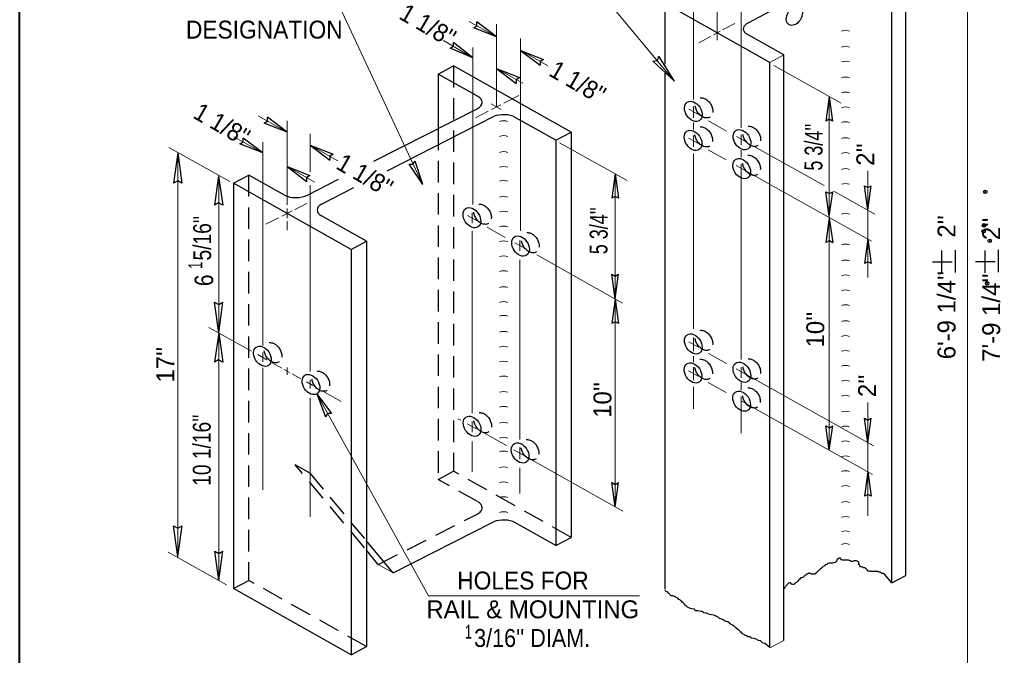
# Model space of a CAD drawing. Extents: x 678 to 1065, y -91 to 199.
# Drawn here: x 720.3 to 788.7, y 60.3 to 104.6 of the extents above; entities that cross this region are included whole.
import ezdxf

# ---------------------------------------------------------------- set-up
doc = ezdxf.new("R2010")
doc.units = 0
doc.header["$LTSCALE"] = 0.5
doc.header["$PDMODE"] = 32
doc.header["$PDSIZE"] = 0.25
doc.linetypes.add('MEDIUM_DASHED', pattern=[4.5, 3, -1.5])
doc.layers.add('1', color=7, linetype='Continuous', lineweight=25)

msp = doc.modelspace()

# ---------------------------------------------------------------- linework, layer by layer
at = {"layer": '1', "lineweight": 40}
msp.add_line((720.2609, -72.2207), (720.2609, 132.7877), dxfattribs=at)
at = {"layer": '1', "lineweight": 13}
for p, q in [((768.9573, 111.4142), (768.9573, 103.1709)), ((767.3206, 99.0512), (767.3206, 109.9715)), ((786.4304, 52.2023), (786.4304, 108.7075)), ((770.6413, 107.1902), (770.6413, 97.0707)), ((742.7857, 105.1366), (748.2313, 93.4911)), ((753.5619, 103.4091), (751.6463, 104.4852)), ((753.5619, 104.2914), (753.5619, 98.5192)), ((770.1928, 104.3463), (769.3454, 103.8948)), ((768.5047, 103.4468), (767.6731, 103.0037)), ((769.1803, 103.8068), (768.7049, 103.5535)), ((751.9106, 101.9552), (749.8515, 103.1562)), ((755.2313, 103.3045), (755.2313, 89.8713)), ((751.9106, 91.7112), (751.9106, 102.6646)), ((757.1389, 101.3997), (755.2313, 102.4713)), ((772.6322, 101.616), (773.6226, 102.1502)), ((777.6197, 98.774), (772.9087, 101.4077)), ((755.3919, 100.1688), (753.5619, 101.1956)), ((755.1251, 99.313), (754.0671, 98.7758)), ((753.8902, 98.3349), (753.1897, 98.7281)), ((753.8526, 98.6671), (753.2172, 98.3442)), ((752.9697, 98.2186), (752.0821, 97.7679)), ((767.6662, 97.9842), (766.9873, 98.3647)), ((767.3206, 97.7666), (767.3206, 98.5618)), ((738.9292, 96.7632), (736.9206, 97.8913)), ((738.9292, 92.8031), (738.9292, 97.5454)), ((767.3206, 96.951), (767.3206, 97.4302)), ((769.6118, 96.8423), (768.3629, 97.5422)), ((740.5462, 96.6372), (740.5462, 93.9994)), ((770.6413, 96.5883), (770.6413, 95.8462)), ((737.234, 95.313), (735.2228, 96.4427)), ((737.234, 81.8853), (737.234, 96.0717)), ((762.6717, 93.3934), (757.9607, 96.0272)), ((767.6469, 95.9627), (766.9679, 96.3432)), ((767.3206, 95.7276), (767.3206, 96.5228)), ((770.9747, 96.0909), (770.3005, 96.4687)), ((734.9375, 93.3286), (730.6775, 95.697)), ((731.3045, 67.0886), (731.3045, 95.3484)), ((742.4821, 94.7677), (740.5462, 95.855)), ((767.3206, 83.0497), (767.3206, 95.279)), ((769.5925, 94.8209), (768.3436, 95.5207)), ((770.6413, 95.5122), (770.6413, 94.9834)), ((776.4224, 93.0382), (771.5041, 95.7942)), ((770.6413, 94.5474), (770.6413, 80.9038)), ((740.8573, 93.2779), (738.9292, 94.3609)), ((779.7312, 89.1522), (770.2812, 94.4472)), ((734.1588, 82.7669), (734.1588, 93.3192)), ((738.9292, 91.6838), (738.9292, 92.8171)), ((740.5462, 93.0583), (740.5462, 80.0577)), ((779.9717, 91.0495), (777.1022, 92.6572)), ((739.4834, 91.371), (740.3067, 91.789)), ((738.5667, 90.9057), (739.2837, 91.2697)), ((738.9292, 90.7561), (738.9292, 91.4427)), ((751.8594, 90.4033), (751.8594, 91.1275)), ((737.4463, 90.3367), (738.3412, 90.7912)), ((738.9292, 89.9303), (738.9292, 90.5613)), ((752.2051, 90.5653), (751.5261, 90.9458)), ((751.8594, 77.152), (751.8594, 89.8884)), ((754.1507, 89.4235), (752.9017, 90.1233)), ((755.5266, 88.6647), (754.8393, 89.0498)), ((755.1802, 89.2126), (755.1802, 88.4723)), ((779.4803, 89.2927), (779.4803, 86.6233)), ((755.1802, 87.8448), (755.1802, 75.3176)), ((762.3605, 84.8356), (756.3649, 88.195)), ((737.234, 82.2461), (737.234, 84.7151)), ((736.4565, 81.4793), (733.4828, 83.1457)), ((734.1588, 65.4917), (734.1588, 82.7914)), ((740.5462, 82.6647), (740.5462, 80.3536)), ((767.3206, 81.4898), (767.3206, 82.4379)), ((767.6605, 81.7617), (766.9815, 82.1422)), ((737.5097, 80.8892), (736.8832, 81.2402)), ((737.234, 80.7442), (737.234, 81.3843)), ((767.3206, 80.7048), (767.3206, 81.1432)), ((769.6061, 80.6198), (768.3572, 81.3197)), ((737.234, 71.8168), (737.234, 80.3118)), ((738.5617, 80.2995), (737.895, 80.6732)), ((739.1062, 79.9944), (738.7362, 80.2018)), ((738.9292, 79.8295), (738.9292, 80.349)), ((767.6412, 79.7403), (766.9622, 80.1208)), ((767.3206, 79.4711), (767.3206, 80.3785)), ((779.8686, 74.8818), (770.2948, 80.2462)), ((770.6356, 80.3658), (770.6356, 79.6237)), ((739.8852, 79.5578), (739.289, 79.8919)), ((740.5462, 79.4917), (740.5462, 78.8888)), ((740.7423, 79.0776), (740.2874, 79.3325)), ((767.3206, 77.4704), (767.3206, 79.0022)), ((769.5867, 78.5984), (768.3378, 79.2982)), ((770.6356, 79.2897), (770.6356, 78.7609)), ((740.5462, 78.2293), (740.5462, 69.9335)), ((742.7109, 77.9744), (741.3759, 78.7225)), ((770.6356, 78.3249), (770.6356, 75.7576)), ((779.8181, 72.8748), (770.6347, 78.0202)), ((779.4803, 77.8962), (779.4803, 75.0993)), ((751.0553, 76.6655), (750.8643, 76.7725)), ((752.1057, 76.0769), (751.5091, 76.4112)), ((751.8594, 75.8437), (751.8594, 76.5727)), ((754.2519, 74.8938), (752.7168, 75.754)), ((751.8594, 73.0638), (751.8594, 75.1896)), ((755.1802, 74.7704), (755.1802, 73.9432)), ((779.4803, 75.0993), (779.4803, 73.0641)), ((762.377, 70.3219), (754.7608, 74.5891)), ((755.1802, 73.3504), (755.1802, 71.5514)), ((779.4803, 73.0641), (779.4803, 69.9846)), ((734.7157, 65.1803), (730.6217, 67.4706)), ((746.352, 66.0208), (745.3032, 66.6099)), ((772.6322, 60.7809), (773.6226, 61.3014))]:
    msp.add_line(p, q, dxfattribs=at)
at = {"layer": '1'}
for p, q in [((774.7548, 106.3211), (771.1458, 104.3979)), ((781.1547, 65.3252), (781.1547, 106.1604)), ((782.1451, 65.8438), (782.1451, 106.6947)), ((772.6322, 101.616), (765.3282, 105.7335)), ((765.3282, 101.5101), (765.3282, 105.7335)), ((753.562, 103.41), (752.1918, 104.4481)), ((753.562, 103.41), (751.9627, 104.04)), ((773.6226, 102.1502), (770.971, 103.6423)), ((751.9108, 101.9562), (750.5576, 103.0162)), ((751.9108, 101.9562), (750.3217, 102.612)), ((755.2312, 102.4704), (756.8306, 101.8404)), ((755.2312, 102.4704), (756.6014, 101.4324)), ((765.9892, 100.3165), (764.8992, 102.0678)), ((773.6226, 61.3014), (773.6226, 102.1502)), ((749.478, 100.8129), (750.5553, 101.3872)), ((758.774, 96.7712), (750.5553, 101.3872)), ((765.9892, 100.3165), (764.4672, 101.7089)), ((772.6322, 60.8513), (772.6322, 101.616)), ((749.478, 100.8129), (749.478, 97.0065)), ((752.2784, 99.24), (749.478, 100.8129)), ((753.5618, 101.1947), (755.1615, 100.5655)), ((753.5618, 101.1947), (754.9325, 100.1573)), ((765.3282, 64.9077), (765.3282, 100.8668)), ((776.7909, 99.2366), (776.5569, 97.5336)), ((776.7909, 99.2366), (777.0249, 97.5336)), ((744.9923, 94.7289), (752.1999, 98.3885)), ((738.9293, 96.7641), (737.3298, 97.394)), ((738.9293, 96.7641), (737.5591, 97.8021)), ((745.9115, 94.0741), (753.353, 97.8525)), ((757.6943, 96.1982), (754.8495, 97.796)), ((757.7014, 96.1993), (758.774, 96.7712)), ((758.774, 96.7712), (758.774, 68.4942)), ((737.2341, 95.3139), (735.6347, 95.9438)), ((737.2341, 95.3139), (735.8639, 96.3519)), ((757.6932, 96.1987), (757.6932, 67.9218)), ((731.3036, 95.3257), (731.0108, 93.1972)), ((731.3036, 95.3257), (731.5961, 93.1972)), ((740.5461, 95.8541), (742.1454, 95.2242)), ((740.5461, 95.8541), (741.9162, 94.8161)), ((748.4203, 93.1136), (747.4501, 94.5326)), ((748.4203, 93.1136), (747.8687, 94.7417)), ((738.9291, 94.36), (740.5285, 93.7301)), ((738.9291, 94.36), (740.2993, 93.322)), ((761.8428, 93.856), (761.6088, 92.153)), ((761.8428, 93.856), (762.0768, 92.153)), ((734.1578, 93.7075), (733.877, 91.6639)), ((734.1578, 93.7075), (734.4387, 91.6639)), ((735.1864, 93.1938), (735.1864, 64.9169)), ((738.7509, 92.3713), (736.2637, 93.7682)), ((740.355, 92.3744), (742.5225, 93.4749)), ((741.3312, 91.7485), (743.5902, 92.8954)), ((776.7926, 90.9069), (776.5586, 92.6099)), ((776.7926, 90.9069), (777.0266, 92.6099)), ((779.4812, 91.3252), (779.2472, 93.0282)), ((779.4812, 91.3252), (779.7152, 93.0282)), ((744.48, 89.1534), (741.3333, 90.9207)), ((776.7926, 90.7681), (776.5586, 89.0651)), ((776.7926, 90.7681), (777.0266, 89.0651)), ((743.4027, 88.5792), (744.48, 89.1535)), ((744.48, 89.1534), (744.48, 60.8766)), ((779.4795, 89.2924), (779.2455, 87.5894)), ((779.4795, 89.2924), (779.7135, 87.5894)), ((743.4027, 88.5791), (743.4027, 60.3022)), ((784.6575, 86.9297), (784.6575, 88.4958)), ((785.5905, 86.9657), (785.5905, 88.5322)), ((787.6642, 86.9485), (787.6642, 88.5146)), ((788.5972, 86.9846), (788.5972, 88.551)), ((783.9868, 87.7123), (785.3668, 87.7123)), ((786.9935, 87.7312), (788.3735, 87.7312)), ((761.8445, 85.1453), (761.6105, 86.8483)), ((761.8445, 85.1453), (762.0785, 86.8483)), ((761.8428, 85.112), (761.6088, 83.409)), ((761.8428, 85.112), (762.0768, 83.409)), ((734.1588, 82.7669), (733.8663, 84.8954)), ((734.1588, 82.7669), (734.4516, 84.8954)), ((734.1589, 82.7664), (733.8781, 80.7228)), ((734.1589, 82.7664), (734.4398, 80.7228)), ((741.0052, 78.5161), (742.0335, 77.1385)), ((741.0052, 78.5161), (741.6238, 76.9123)), ((779.4812, 75.0997), (779.2472, 76.8027)), ((779.4812, 75.0997), (779.7152, 76.8027)), ((776.7917, 74.5706), (776.5577, 76.2736)), ((776.7917, 74.5706), (777.0258, 76.2736)), ((779.4795, 73.0637), (779.2455, 71.3607)), ((779.4795, 73.0637), (779.7135, 71.3607)), ((761.8436, 70.6202), (761.6096, 72.3233)), ((761.8436, 70.6202), (762.0776, 72.3233)), ((731.3056, 67.1701), (731.0131, 69.2987)), ((731.3056, 67.1701), (731.5983, 69.2987)), ((746.3519, 66.0208), (753.353, 69.5756)), ((757.6943, 67.9213), (754.8462, 69.5209)), ((757.6967, 67.9199), (758.774, 68.4942)), ((746.3519, 66.0208), (744.4636, 68.2824)), ((734.1598, 65.4922), (733.879, 67.5357)), ((734.1598, 65.4922), (734.4407, 67.5357)), ((745.3032, 66.6099), (744.4783, 67.5978)), ((781.1547, 65.3252), (782.1451, 65.8438)), ((743.4027, 60.3022), (735.1864, 64.9169)), ((743.4027, 60.3023), (744.48, 60.8766))]:
    msp.add_line(p, q, dxfattribs=at)
at = {"layer": '1', "linetype": 'MEDIUM_DASHED'}
for p, q in [((750.5553, 101.3872), (750.5553, 73.1103)), ((749.478, 97.0065), (749.478, 72.536)), ((736.2437, 93.7668), (736.2437, 65.5416)), ((740.5581, 72.9597), (739.5092, 73.5488)), ((744.3402, 67.7633), (739.5092, 73.5488)), ((744.3548, 68.4126), (740.5581, 72.9597)), ((749.478, 72.536), (750.5553, 73.1103)), ((758.774, 68.4942), (750.5553, 73.1103)), ((752.2397, 70.9848), (749.478, 72.536)), ((745.3032, 66.6099), (752.1999, 70.1116)), ((735.1864, 64.9169), (736.2637, 65.4912)), ((744.48, 60.8766), (736.2637, 65.4912))]:
    msp.add_line(p, q, dxfattribs=at)
at = {"layer": '1', "lineweight": 13}
for points in [[(742.3998, 114.6229), (754.0624, 114.6229), (765.7552, 100.5831)], [(776.7917, 99.2369), (776.7917, 76.6058), (776.7917, 74.5704)], [(761.8437, 93.8563), (761.8437, 87.402), (761.8437, 70.6208)], [(779.4803, 94.0659), (779.4803, 91.3248), (779.4803, 89.2927)], [(741.0058, 78.5168), (748.797, 64.4122), (763.5467, 64.4122)]]:
    msp.add_lwpolyline(points, dxfattribs=at)
at = {"layer": '1'}
for points in [[(751.9627, 104.04), (752.1933, 104.1816), (752.1918, 104.4481)], [(750.3217, 102.612), (750.5547, 102.7498), (750.5576, 103.0162)], [(764.4672, 101.7089), (764.7865, 101.7687), (764.8992, 102.0678)], [(756.8306, 101.8404), (756.5999, 101.6988), (756.6014, 101.4324)], [(755.1615, 100.5655), (754.9309, 100.4237), (754.9325, 100.1573)], [(737.3298, 97.394), (737.5605, 97.5356), (737.5591, 97.8021)], [(777.0249, 97.5336), (776.7885, 97.6653), (776.5569, 97.5336)], [(735.6347, 95.9438), (735.8653, 96.0855), (735.8639, 96.3519)], [(742.1454, 95.2242), (741.9148, 95.0825), (741.9162, 94.8161)], [(747.4501, 94.5326), (747.7204, 94.5203), (747.8687, 94.7417)], [(731.5961, 93.1972), (731.3003, 93.3618), (731.0108, 93.1972)], [(743.4027, 88.5791), (735.1864, 93.1938), (736.2637, 93.7682)], [(740.5285, 93.7301), (740.2978, 93.5885), (740.2993, 93.322)], [(776.5586, 92.6099), (776.795, 92.4782), (777.0266, 92.6099)], [(779.2472, 93.0282), (779.4836, 92.8964), (779.7152, 93.0282)], [(734.4387, 91.6639), (734.1549, 91.822), (733.877, 91.6639)], [(762.0768, 92.153), (761.8404, 92.2848), (761.6088, 92.153)], [(776.5586, 89.0651), (776.795, 89.1968), (777.0266, 89.0651)], [(779.7135, 87.5894), (779.4771, 87.7212), (779.2455, 87.5894)], [(761.6105, 86.8483), (761.8469, 86.7166), (762.0785, 86.8483)], [(733.8663, 84.8954), (734.1621, 84.7309), (734.4516, 84.8954)], [(762.0768, 83.409), (761.8404, 83.5408), (761.6088, 83.409)], [(734.4398, 80.7228), (734.156, 80.8809), (733.8781, 80.7228)], [(742.0335, 77.1385), (741.7629, 77.1395), (741.6238, 76.9123)], [(779.2472, 76.8027), (779.4836, 76.6709), (779.7152, 76.8027)], [(776.5577, 76.2736), (776.7942, 76.1418), (777.0258, 76.2736)], [(761.6096, 72.3233), (761.846, 72.1915), (762.0776, 72.3233)], [(779.7135, 71.3607), (779.4771, 71.4925), (779.2455, 71.3607)], [(731.0131, 69.2987), (731.3088, 69.1341), (731.5983, 69.2987)], [(733.879, 67.5357), (734.1627, 67.3777), (734.4407, 67.5357)], [(781.1547, 65.3252), (781.1547, 65.3252), (780.6371, 65.9342), (780.5747, 65.9655), (780.4684, 65.9655), (780.3768, 66.0427), (780.3622, 66.0572), (780.2998, 66.0572), (780.2248, 66.0572), (780.1946, 66.1032), (780.1477, 66.1032), (780.0572, 66.1032), (779.9197, 66.1032), (779.8582, 66.1032), (779.7967, 66.1032), (779.6906, 66.1032), (779.6446, 66.1032), (779.5854, 66.1322), (779.5072, 66.1322), (779.4323, 66.2237), (779.3864, 66.2854), (779.3709, 66.3007), (779.3249, 66.3467), (779.2646, 66.377), (779.1731, 66.377), (779.1418, 66.4229), (779.0813, 66.4229), (779.0209, 66.4375), (778.9594, 66.4375), (778.9281, 66.4988), (778.8981, 66.5747), (778.8523, 66.5894), (778.8523, 66.6665), (778.8523, 66.7122), (778.8221, 66.7894), (778.7753, 66.8197), (778.6847, 66.8497), (778.6554, 66.8497), (778.5784, 66.8497), (778.5181, 66.8497), (778.4263, 66.8197), (778.3649, 66.8197), (778.3034, 66.8197), (778.2721, 66.8497), (778.1973, 66.8798), (778.1358, 66.9112), (778.0753, 66.9112), (777.9234, 66.9112), (777.8609, 66.9112), (777.8152, 66.9112), (777.7234, 66.9112), (777.6484, 66.9267), (777.5882, 67.0019), (777.5714, 67.0477), (777.4506, 67.0477), (777.4027, 67.0019), (777.3277, 66.9267), (777.3132, 66.8497), (777.2673, 66.8197), (777.2507, 66.7424), (777.1757, 66.7424), (777.1132, 66.7122), (777.0537, 66.7122), (776.9934, 66.6977), (776.9309, 66.6977), (776.8706, 66.6977), (776.8092, 66.6977), (776.7184, 66.6665), (776.6416, 66.6217), (776.6269, 66.5894), (776.5196, 66.5747), (776.4894, 66.5444), (776.4738, 66.4988), (776.3521, 66.4697), (776.3218, 66.4229), (776.2761, 66.377), (776.2458, 66.3467), (776.1843, 66.3007), (776.1531, 66.2697), (776.0624, 66.1802), (776.0323, 66.1645), (776.0011, 66.1322), (775.9708, 66.1032), (775.9407, 66.0572), (775.8636, 66.0113), (775.8489, 65.9655), (775.7876, 65.9342), (775.7116, 65.9342), (775.6667, 65.9342), (775.5888, 65.9342), (775.5292, 65.9342), (775.4981, 65.9655), (775.4366, 65.9655), (775.3773, 65.9655), (775.3158, 65.9655), (775.2691, 65.9342), (775.2544, 65.9197), (775.1939, 65.9197), (775.1481, 65.8897), (775.1169, 65.8438), (775.0712, 65.8137)], [(775.0712, 65.8137), (775.0264, 65.7969), (774.9951, 65.7523), (774.9794, 65.722), (774.9337, 65.6917), (774.8117, 65.6605), (774.7514, 65.6), (774.6597, 65.5397), (774.5993, 65.448), (774.4911, 65.3397), (774.4463, 65.3252), (774.3703, 65.2647), (774.3536, 65.2179), (774.2942, 65.2024), (774.2338, 65.2024), (774.1422, 65.2179), (774.1109, 65.2947), (774.0642, 65.3252), (774.0048, 65.3252), (773.9433, 65.2947), (773.9121, 65.2647), (773.8818, 65.2179), (773.8517, 65.2024), (773.8214, 65.1732), (773.7912, 65.1419), (773.7444, 65.0972), (773.7298, 65.0504), (773.6987, 65.02), (773.6684, 64.9742), (773.6684, 64.9295)], [(772.6322, 60.813), (772.5094, 60.9337), (772.2813, 61.087), (772.2053, 61.1182), (772.1148, 61.1472), (772.0824, 61.1784), (772.0376, 61.2389), (771.9617, 61.2702), (771.8543, 61.3014), (771.6867, 61.392), (771.5492, 61.4379), (771.3659, 61.468), (771.2744, 61.5585), (771.1368, 61.5585), (770.9993, 61.6212), (770.8942, 61.6815), (770.8328, 61.7107), (770.7097, 61.7732), (770.6807, 61.8334), (770.5578, 61.9105), (770.5277, 61.9855), (770.4214, 62.048), (770.2996, 62.1532), (770.2528, 62.2145), (770.1474, 62.3054), (770.0403, 62.3678), (769.8727, 62.4582), (769.7039, 62.5957), (769.5217, 62.6427), (769.3373, 62.7634), (769.1249, 62.8405), (769.0334, 62.931), (768.9282, 62.9624), (768.8657, 62.9927), (768.7908, 63.0373), (768.5762, 63.083), (768.4242, 63.1154), (768.2252, 63.2059), (768.0274, 63.2362), (767.9211, 63.328), (767.8453, 63.328), (767.6159, 63.358), (767.5702, 63.358), (767.4641, 63.358), (767.4327, 63.3882), (767.3723, 63.481), (767.1891, 63.5112), (767.0204, 63.558), (766.8839, 63.633), (766.8382, 63.6777), (766.7152, 63.7704), (766.7007, 63.8007), (766.6257, 63.8465), (766.5777, 63.9382), (766.5341, 63.9527), (766.5028, 64.0152), (766.4111, 64.0902), (766.3653, 64.1359), (766.2882, 64.1672), (766.2133, 64.2422), (766.1977, 64.2578), (766.0916, 64.288), (766.0456, 64.3337), (765.9228, 64.3797), (765.8937, 64.4098), (765.8166, 64.4098), (765.7562, 64.4098), (765.6947, 64.4555), (765.6644, 64.5172), (765.6333, 64.5472), (765.5886, 64.5787), (765.5427, 64.593), (765.5114, 64.6702), (765.4657, 64.6992), (765.3739, 64.716), (765.3593, 64.7608), (765.3282, 64.822)]]:
    msp.add_lwpolyline(points, dxfattribs=at)
at = {"layer": '1', "lineweight": 13}
for centre in [(777.921, 103.1167), (777.921, 102.0036), (777.921, 100.9646), (777.921, 99.8512), (777.921, 98.8122), (777.921, 97.7732), (754.0501, 96.8083), (777.921, 96.7342), (754.0501, 95.7693), (777.921, 95.621), (754.0501, 94.6562), (777.921, 94.582), (754.0501, 93.6172), (777.921, 93.4687), (754.0501, 92.6523), (777.921, 92.4297), (754.0501, 91.5392), (754.0501, 90.5002), (777.921, 90.3517), (754.0501, 89.4612), (754.0501, 88.4222), (777.921, 88.1995), (754.0501, 87.3831), (777.921, 87.0862), (754.0501, 86.3441), (777.921, 86.0472), (754.0501, 85.2309), (777.921, 85.0082), (754.0501, 84.1919), (777.921, 83.9692), (754.0501, 83.2271), (777.921, 82.856), (754.0501, 82.1139), (777.921, 81.817), (754.0501, 81.0749), (777.921, 80.7779), (754.0501, 80.0359), (777.921, 79.7389), (754.0501, 78.9969), (777.921, 78.6998), (754.0501, 77.9207), (777.921, 77.6608), (754.0501, 76.8817), (777.921, 76.5477), (754.0501, 75.7685), (777.921, 75.5087), (754.0501, 74.7295), (777.921, 74.4697), (754.0501, 73.7647), (777.921, 73.4307), (754.0501, 72.6515), (777.921, 72.3916), (754.0501, 71.6125), (777.921, 71.3526), (754.0501, 70.5735), (777.921, 70.2394), (754.0501, 69.5345), (777.921, 69.2004), (777.921, 68.1985), (777.921, 67.3078)]:
    msp.add_arc(centre, 0.7514, 67.51988, 112.48012, dxfattribs=at)
at = {"layer": '1'}
for centre, major_axis in [((774.3491, 104.8567), (-0.3901, -0.5877)), ((767.2992, 98.2098), (0.4256, -0.6411)), ((767.2798, 96.1884), (0.4256, -0.6411)), ((770.6932, 96.2369), (0.4256, -0.6411)), ((770.6739, 94.2155), (0.4256, -0.6411)), ((751.838, 90.791), (0.4256, -0.6411)), ((755.2321, 88.8181), (0.4256, -0.6411)), ((767.2934, 81.9873), (0.4256, -0.6411)), ((737.2082, 81.1296), (0.4256, -0.6411)), ((770.6875, 80.0144), (0.4256, -0.6411)), ((767.2741, 79.9659), (0.4256, -0.6411)), ((740.6022, 79.1567), (0.4256, -0.6411)), ((770.6682, 77.993), (0.4256, -0.6411)), ((751.8493, 76.247), (0.4256, -0.6411)), ((755.2038, 74.3795), (0.4256, -0.6411))]:
    msp.add_ellipse(centre, major_axis=major_axis, ratio=0.697277, dxfattribs=at)
for centre, major_axis, ratio, start_param, end_param in [((771.8291, 103.9748), (1.0426, 0.0156), 0.546241, 2.2773431, 3.7374435), ((751.4155, 98.8273), (1.1373, 0.017), 0.5427, 5.4652494, 7.0341214), ((754.0243, 97.3624), (1.1373, 0.017), 0.5427, 0.7509183, 2.1917795), ((739.5343, 92.8106), (1.1373, -0.017), 0.5427, 3.9607468, 5.5271058), ((742.1762, 91.3442), (1.1373, 0.017), 0.5427, 2.4000791, 3.8696914), ((754.0243, 69.0855), (1.1373, 0.017), 0.5427, 0.7550614, 2.1917795)]:
    msp.add_ellipse(centre, major_axis=major_axis, ratio=ratio, start_param=start_param, end_param=end_param, dxfattribs=at)
at = {"layer": '1', "linetype": 'MEDIUM_DASHED'}
for centre in [(768.0403, 98.4567), (768.021, 96.4352), (771.3804, 96.4679), (771.3611, 94.4464), (752.5791, 91.0378), (755.9193, 89.049), (768.0346, 82.2342), (737.9493, 81.3765), (768.0152, 80.2127), (771.3747, 80.2454), (741.2894, 79.3877), (771.3554, 78.2239), (752.5904, 76.4938), (755.891, 74.6104)]:
    msp.add_ellipse(centre, major_axis=(0.4256, -0.6411), ratio=0.697277, dxfattribs=at)
msp.add_ellipse((751.4155, 70.5504), major_axis=(1.1373, 0.017), ratio=0.5427, start_param=5.4652494, end_param=7.0341214, dxfattribs=at)
at = {"layer": '1'}
for p in [(787.6801, 92.6019), (787.5687, 89.8569), (787.5883, 90.2589), (787.9889, 89.1779), (787.8123, 86.2174)]:
    msp.add_point(p, dxfattribs=at)

# ---------------------------------------------------------------- texts
for s, height, rotation, width, p in [("1 1/8''", 1.25, 330, 0.95, (746.6671, 104.7185)), ("1 1/8''", 1.25, 330, 0.95, (757.1301, 100.7498)), ("1 1/8''", 1.25, 330, 0.95, (732.2871, 97.8002)), ("5 3/4''", 1.25, 89.358, 0.75, (776.3049, 94.0727)), ("1 1/8''", 1.25, 330, 0.95, (742.2672, 94.2607)), ("5 3/4''", 1.25, 89.358, 0.75, (761.2983, 88.2391)), ("5/16''", 1.25, 90, 0.8, (733.6326, 87.8088)), ('1', 0.9583, 90, 0.7, (733.0062, 87.2242)), ('6', 1.292, 90, 0.85, (733.776, 86.0188)), ("10 1/16''", 1.25, 90, 0.8, (733.6027, 72.0923))]:
    msp.add_text(s, height=height, rotation=rotation, dxfattribs=dict(at, width=width)).set_placement(p)
for s, height, width, p in [('DESIGNATION', 1.25, 0.95, (731.8748, 103.2903)), ('HOLES FOR', 1.25, 0.95, (750.8152, 64.8568)), ('1', 0.9583, 0.7, (751.3488, 61.4371)), ("3/16'' DIAM. ", 1.25, 0.9, (751.9943, 60.8496))]:
    msp.add_text(s, height=height, dxfattribs=dict(at, width=width)).set_placement(p)
for s, rotation, p in [("2''", 89.358, (779.9257, 94.4073)), ("6'-9 1/4''     2''", 90, (785.5989, 80.9184)), ("7'-9 1/4''     2''", 90, (788.7172, 80.7445)), ("10''", 89.358, (776.4224, 81.7315)), ("17''", 90, (731.0602, 79.2885)), ("2''", 89.358, (780.0502, 78.2696)), ("10''", 89.358, (761.5632, 76.824))]:
    msp.add_text(s, height=1.25, rotation=rotation, dxfattribs=at).set_placement(p)
msp.add_text('RAIL & MOUNTING', height=1.25, dxfattribs=at).set_placement((748.6582, 62.8493))

doc.saveas('drawing.dxf')
